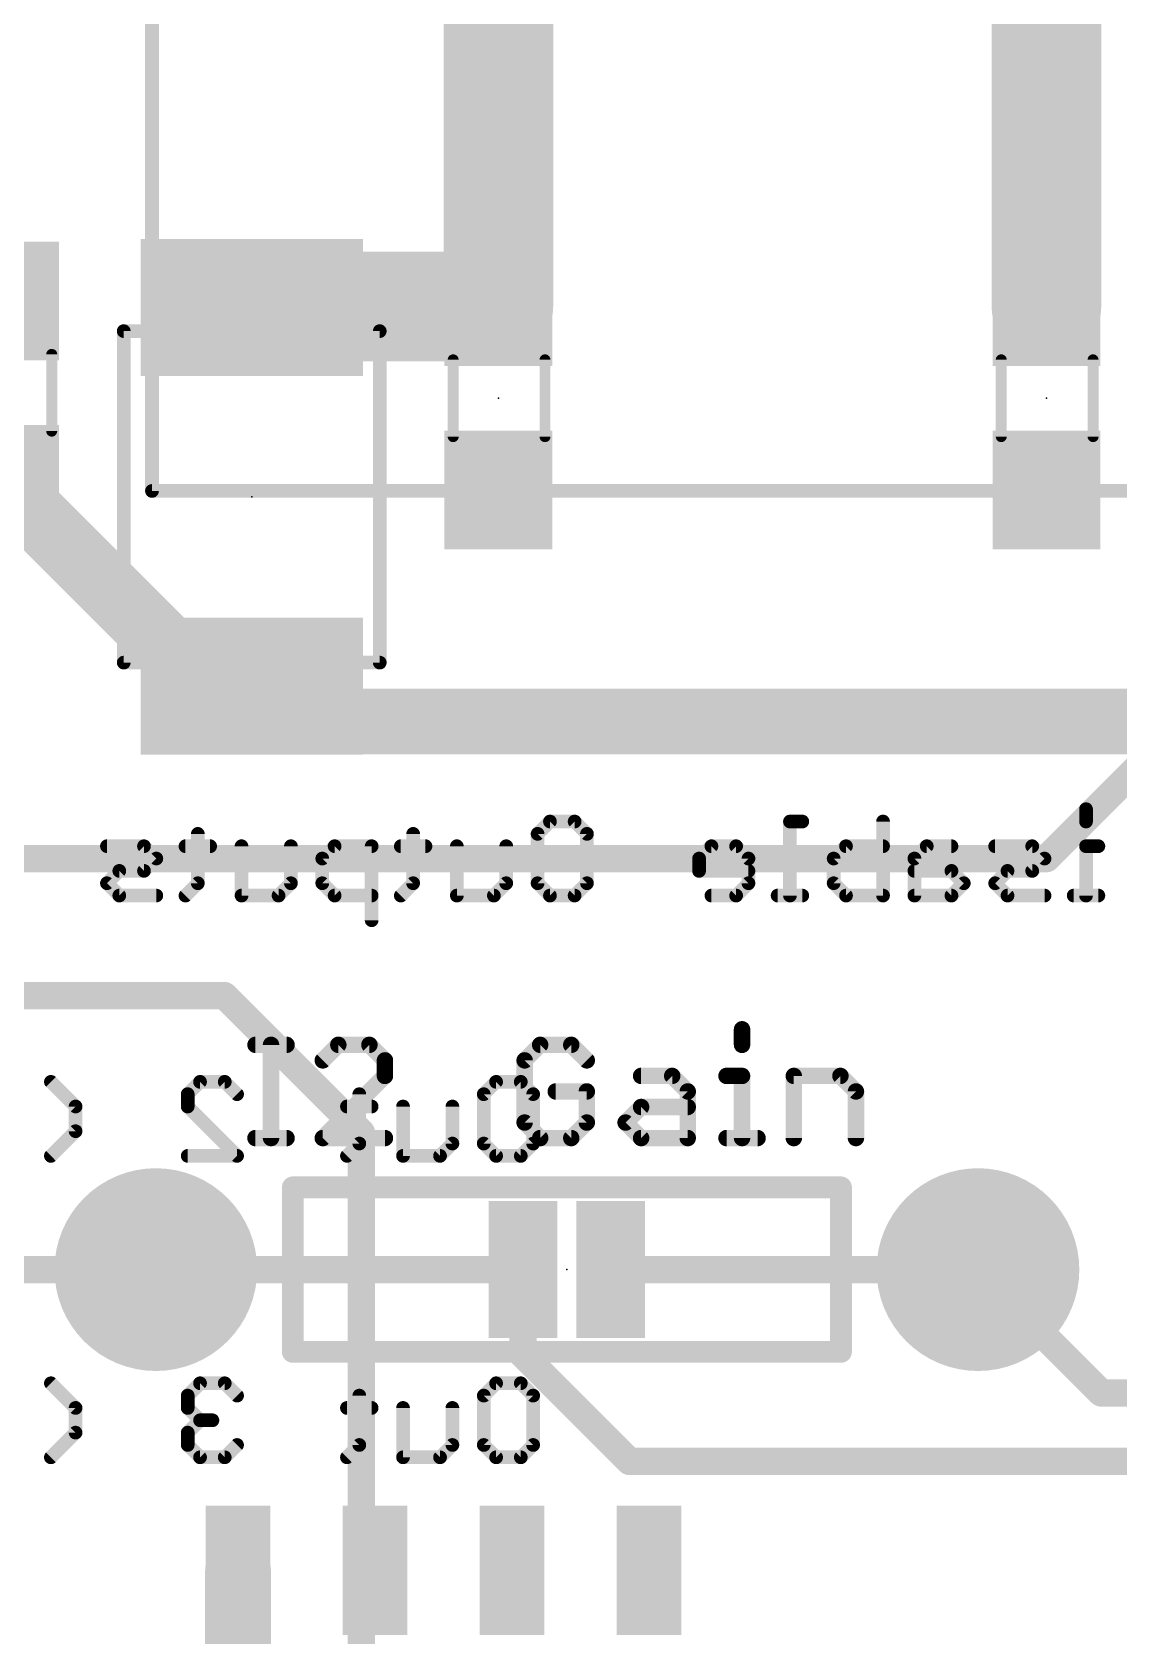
# Model space of a CAD drawing. Extents: x -8 to 102, y -79 to 54.
# Drawn here: x 35.05 to 45.12, y 14.38 to 29.25 of the extents above; entities that cross this region are included whole.
import ezdxf

# ---------------------------------------------------------------- set-up
doc = ezdxf.new("R2010")
doc.units = 0
for name, color, linetype in [('1', 12, 'CONTINUOUS'), ('16', 132, 'CONTINUOUS'), ('17', 110, 'CONTINUOUS'), ('21', 41, 'CONTINUOUS'), ('22', 40, 'CONTINUOUS'), ('23', 53, 'CONTINUOUS'), ('51', 53, 'CONTINUOUS')]:
    doc.layers.add(name, color=color, linetype=linetype)

# ---------------------------------------------------------------- blocks, each defined once
blk = doc.blocks.new('RECT')
blk.add_solid([(-0.5, -0.5), (0.5, -0.5), (-0.5, 0.5), (0.5, 0.5)])
blk = doc.blocks.new('ROUNDP')
at = {"const_width": 0.5}
blk.add_lwpolyline([(0, -0.25, 1), (0, 0.25, 1), (0, -0.25)], format="xyb", dxfattribs=at)

msp = doc.modelspace()

# ---------------------------------------------------------------- linework, layer by layer
at = {"layer": '1'}
for points, const_width in [([(39.37, 26.7072), (39.37, 31.496)], 1.016), ([(44.45, 31.496), (44.45, 26.7072)], 1.016), ([(37.084, 26.6978), (37.0934, 26.7072)], 1.016), ([(37.0934, 26.7072), (39.37, 26.7072)], 1.016), ([(46.99, 24.13), (44.45, 21.59)], 0.254), ([(44.45, 21.59), (34.798, 21.59)], 0.254), ([(36.195, 17.78), (10.16, 17.78)], 0.254), ([(39.5986, 17.78), (36.195, 17.78)], 0.254), ([(39.5986, 16.9892), (39.5986, 17.78)], 0.254), ([(40.4114, 17.78), (43.815, 17.78)], 0.254), ([(44.958, 16.637), (43.815, 17.78)], 0.254), ([(40.5858, 16.002), (39.5986, 16.9892)], 0.254), ([(46.99, 16.637), (44.958, 16.637)], 0.254), ([(46.9374, 16.002), (40.5858, 16.002)], 0.254), ([(36.957, 14.992), (36.957, 13.042)], 0.6096)]:
    msp.add_lwpolyline(points, dxfattribs=dict(at, const_width=const_width))
for points, const_width in [([(37.0934, 26.9612, 1), (37.0934, 26.4532)], 0.508), ([(37.273, 26.5276, 1), (36.9138, 26.8868)], 0.508), ([(39.37, 26.4532, 1), (39.37, 26.9612)], 0.508), ([(36.9044, 26.8774, 1), (37.2636, 26.5182)], 0.508), ([(39.116, 26.7072, 1), (39.624, 26.7072)], 0.508), ([(44.196, 26.7072, 1), (44.704, 26.7072)], 0.508), ([(44.45, 21.5265, 1), (44.45, 21.6535)], 0.127), ([(44.4051, 21.6349, 1), (44.4949, 21.5451)], 0.127), ([(36.195, 17.8435, 1), (36.195, 17.7165)], 0.127), ([(36.195, 17.7165, 1), (36.195, 17.8435)], 0.127), ([(39.6621, 17.78, 1), (39.5351, 17.78)], 0.127), ([(39.5986, 17.7165, 1), (39.5986, 17.8435)], 0.127), ([(40.4114, 17.8435, 1), (40.4114, 17.7165)], 0.127), ([(43.8599, 17.8249, 1), (43.7701, 17.7351)], 0.127), ([(43.815, 17.7165, 1), (43.815, 17.8435)], 0.127), ([(39.6435, 17.0341, 1), (39.5537, 16.9443)], 0.127), ([(39.5351, 16.9892, 1), (39.6621, 16.9892)], 0.127), ([(44.958, 16.7005, 1), (44.958, 16.5735)], 0.127), ([(44.9131, 16.5921, 1), (45.0029, 16.6819)], 0.127), ([(40.5858, 16.0655, 1), (40.5858, 15.9385)], 0.127), ([(40.5409, 15.9571, 1), (40.6307, 16.0469)], 0.127), ([(37.1094, 14.992, 1), (36.8046, 14.992)], 0.3048)]:
    msp.add_lwpolyline(points, format="xyb", dxfattribs=dict(at, const_width=const_width))
at = {"layer": '16'}
for points, const_width in [([(34.29, 25.5601), (36.9901, 22.86)], 0.6096), ([(45.847, 22.86), (36.9901, 22.86)], 0.6096), ([(36.83, 20.32), (10.16, 20.32)], 0.254), ([(38.1, 19.05), (36.83, 20.32)], 0.254), ([(38.1, 11.43), (38.1, 19.05)], 0.254)]:
    msp.add_lwpolyline(points, dxfattribs=dict(at, const_width=const_width))
for points, const_width in [([(36.9901, 23.0124, 1), (36.9901, 22.7076)], 0.3048), ([(36.8823, 22.7522, 1), (37.0978, 22.9678)], 0.3048), ([(36.8749, 20.3649, 1), (36.7851, 20.2751)], 0.127), ([(36.83, 20.2565, 1), (36.83, 20.3835)], 0.127), ([(38.1635, 19.05, 1), (38.0365, 19.05)], 0.127), ([(38.0551, 19.0051, 1), (38.1449, 19.0949)], 0.127)]:
    msp.add_lwpolyline(points, format="xyb", dxfattribs=dict(at, const_width=const_width))
at = {"layer": '21'}
for points, const_width in [([(41.6285, 20.0076), (41.6285, 19.8635)], 0.1524), ([(37.1187, 19.8635), (37.4068, 19.8635)], 0.1524), ([(37.2628, 18.9992), (37.2628, 19.8635)], 0.1524), ([(37.8865, 19.8635), (37.7424, 19.7195)], 0.1524), ([(38.1746, 19.8635), (37.8865, 19.8635)], 0.1524), ([(38.3186, 19.7195), (38.1746, 19.8635)], 0.1524), ([(39.7575, 19.8635), (39.6134, 19.7195)], 0.1524), ([(40.0456, 19.8635), (39.7575, 19.8635)], 0.1524), ([(40.1897, 19.7195), (40.0456, 19.8635)], 0.1524), ([(38.3186, 19.5754), (38.3186, 19.7195)], 0.1524), ([(39.6134, 19.7195), (39.6134, 19.1433)], 0.1524), ([(37.7424, 18.9992), (38.3186, 19.5754)], 0.1524), ([(40.693, 19.5754), (40.9811, 19.5754)], 0.1524), ([(40.9811, 19.5754), (41.1252, 19.4314)], 0.1524), ([(41.4845, 19.5754), (41.6285, 19.5754)], 0.1524), ([(41.6285, 19.5754), (41.6285, 18.9992)], 0.1524), ([(42.1082, 18.9992), (42.1082, 19.5754)], 0.1524), ([(42.1082, 19.5754), (42.5403, 19.5754)], 0.1524), ([(42.5403, 19.5754), (42.6844, 19.4314)], 0.1524), ([(40.1897, 19.4314), (39.9016, 19.4314)], 0.1524), ([(40.1897, 19.1433), (40.1897, 19.4314)], 0.1524), ([(41.1252, 19.4314), (41.1252, 18.9992)], 0.1524), ([(42.6844, 19.4314), (42.6844, 18.9992)], 0.1524), ([(40.549, 19.1433), (40.693, 19.2873)], 0.1524), ([(40.693, 19.2873), (41.1252, 19.2873)], 0.1524), ([(39.6134, 19.1433), (39.7575, 18.9992)], 0.1524), ([(40.0456, 18.9992), (40.1897, 19.1433)], 0.1524), ([(40.693, 18.9992), (40.549, 19.1433)], 0.1524), ([(37.1187, 18.9992), (37.4068, 18.9992)], 0.1524), ([(38.3186, 18.9992), (37.7424, 18.9992)], 0.1524), ([(39.7575, 18.9992), (40.0456, 18.9992)], 0.1524), ([(41.1252, 18.9992), (40.693, 18.9992)], 0.1524), ([(41.4845, 18.9992), (41.7726, 18.9992)], 0.1524), ([(37.465, 17.78), (37.465, 18.542)], 0.2032), ([(37.465, 18.542), (42.545, 18.542)], 0.2032), ([(42.545, 18.542), (42.545, 17.78)], 0.2032), ([(37.465, 17.78), (37.211, 17.78)], 0.2032), ([(37.465, 17.018), (37.465, 17.78)], 0.2032), ([(42.545, 17.78), (42.545, 17.018)], 0.2032), ([(42.545, 17.78), (42.799, 17.78)], 0.2032), ([(42.545, 17.018), (37.465, 17.018)], 0.2032)]:
    msp.add_lwpolyline(points, dxfattribs=dict(at, const_width=const_width))
for points, const_width in [([(41.6666, 20.0076, 1), (41.5904, 20.0076)], 0.0762), ([(37.1187, 19.9016, 1), (37.1187, 19.8254)], 0.0762), ([(37.3009, 19.8635, 1), (37.2247, 19.8635)], 0.0762), ([(37.4068, 19.8254, 1), (37.4068, 19.9016)], 0.0762), ([(37.8865, 19.9016, 1), (37.8865, 19.8254)], 0.0762), ([(37.9134, 19.8366, 1), (37.8595, 19.8905)], 0.0762), ([(38.2015, 19.8905, 1), (38.1476, 19.8366)], 0.0762), ([(38.1746, 19.8254, 1), (38.1746, 19.9016)], 0.0762), ([(39.7575, 19.9016, 1), (39.7575, 19.8254)], 0.0762), ([(39.7844, 19.8366, 1), (39.7306, 19.8905)], 0.0762), ([(40.0725, 19.8905, 1), (40.0187, 19.8366)], 0.0762), ([(40.0456, 19.8254, 1), (40.0456, 19.9016)], 0.0762), ([(37.7155, 19.7464, 1), (37.7693, 19.6925)], 0.0762), ([(38.3567, 19.7195, 1), (38.2805, 19.7195)], 0.0762), ([(38.2917, 19.6925, 1), (38.3456, 19.7464)], 0.0762), ([(39.6515, 19.7195, 1), (39.5753, 19.7195)], 0.0762), ([(39.5865, 19.7464, 1), (39.6404, 19.6925)], 0.0762), ([(40.1627, 19.6925, 1), (40.2166, 19.7464)], 0.0762), ([(41.5904, 19.8635, 1), (41.6666, 19.8635)], 0.0762), ([(38.3456, 19.5485, 1), (38.2917, 19.6024)], 0.0762), ([(40.693, 19.6135, 1), (40.693, 19.5373)], 0.0762), ([(41.0081, 19.6024, 1), (40.9542, 19.5485)], 0.0762), ([(40.9811, 19.5373, 1), (40.9811, 19.6135)], 0.0762), ([(41.4845, 19.6135, 1), (41.4845, 19.5373)], 0.0762), ([(41.6666, 19.5754, 1), (41.5904, 19.5754)], 0.0762), ([(41.6285, 19.5373, 1), (41.6285, 19.6135)], 0.0762), ([(42.1463, 19.5754, 1), (42.0701, 19.5754)], 0.0762), ([(42.1082, 19.6135, 1), (42.1082, 19.5373)], 0.0762), ([(42.5673, 19.6024, 1), (42.5134, 19.5485)], 0.0762), ([(42.5403, 19.5373, 1), (42.5403, 19.6135)], 0.0762), ([(38.2805, 19.5754, 1), (38.3567, 19.5754)], 0.0762), ([(39.9016, 19.4695, 1), (39.9016, 19.3933)], 0.0762), ([(40.2278, 19.4314, 1), (40.1516, 19.4314)], 0.0762), ([(40.1897, 19.3933, 1), (40.1897, 19.4695)], 0.0762), ([(41.1633, 19.4314, 1), (41.0871, 19.4314)], 0.0762), ([(41.0982, 19.4044, 1), (41.1521, 19.4583)], 0.0762), ([(42.7225, 19.4314, 1), (42.6463, 19.4314)], 0.0762), ([(42.6574, 19.4044, 1), (42.7113, 19.4583)], 0.0762), ([(40.693, 19.3254, 1), (40.693, 19.2492)], 0.0762), ([(40.72, 19.2604, 1), (40.6661, 19.3143)], 0.0762), ([(41.1252, 19.2492, 1), (41.1252, 19.3254)], 0.0762), ([(39.6404, 19.1702, 1), (39.5865, 19.1163)], 0.0762), ([(39.5753, 19.1433, 1), (39.6515, 19.1433)], 0.0762), ([(40.1516, 19.1433, 1), (40.2278, 19.1433)], 0.0762), ([(40.2166, 19.1163, 1), (40.1627, 19.1702)], 0.0762), ([(40.5759, 19.1702, 1), (40.522, 19.1163)], 0.0762), ([(40.522, 19.1702, 1), (40.5759, 19.1163)], 0.0762), ([(37.1187, 19.0373, 1), (37.1187, 18.9611)], 0.0762), ([(37.2247, 18.9992, 1), (37.3009, 18.9992)], 0.0762), ([(37.4068, 18.9611, 1), (37.4068, 19.0373)], 0.0762), ([(37.7424, 19.0373, 1), (37.7424, 18.9611)], 0.0762), ([(37.7155, 19.0261, 1), (37.7693, 18.9723)], 0.0762), ([(38.3186, 18.9611, 1), (38.3186, 19.0373)], 0.0762), ([(39.7575, 19.0373, 1), (39.7575, 18.9611)], 0.0762), ([(39.7306, 18.9723, 1), (39.7844, 19.0261)], 0.0762), ([(40.0187, 19.0261, 1), (40.0725, 18.9723)], 0.0762), ([(40.0456, 18.9611, 1), (40.0456, 19.0373)], 0.0762), ([(40.693, 19.0373, 1), (40.693, 18.9611)], 0.0762), ([(40.6661, 18.9723, 1), (40.72, 19.0261)], 0.0762), ([(41.0871, 18.9992, 1), (41.1633, 18.9992)], 0.0762), ([(41.1252, 18.9611, 1), (41.1252, 19.0373)], 0.0762), ([(41.4845, 19.0373, 1), (41.4845, 18.9611)], 0.0762), ([(41.5904, 18.9992, 1), (41.6666, 18.9992)], 0.0762), ([(41.7726, 18.9611, 1), (41.7726, 19.0373)], 0.0762), ([(42.0701, 18.9992, 1), (42.1463, 18.9992)], 0.0762), ([(42.6463, 18.9992, 1), (42.7225, 18.9992)], 0.0762), ([(37.5158, 18.542, 1), (37.4142, 18.542)], 0.1016), ([(37.465, 18.5928, 1), (37.465, 18.4912)], 0.1016), ([(42.5958, 18.542, 1), (42.4942, 18.542)], 0.1016), ([(42.545, 18.4912, 1), (42.545, 18.5928)], 0.1016), ([(37.211, 17.8308, 1), (37.211, 17.7292)], 0.1016), ([(37.5158, 17.78, 1), (37.4142, 17.78)], 0.1016), ([(37.465, 17.7292, 1), (37.465, 17.8308)], 0.1016), ([(42.5958, 17.78, 1), (42.4942, 17.78)], 0.1016), ([(42.545, 17.8308, 1), (42.545, 17.7292)], 0.1016), ([(42.799, 17.7292, 1), (42.799, 17.8308)], 0.1016), ([(37.4142, 17.78, 1), (37.5158, 17.78)], 0.1016), ([(42.4942, 17.78, 1), (42.5958, 17.78)], 0.1016), ([(37.465, 17.0688, 1), (37.465, 16.9672)], 0.1016), ([(42.545, 16.9672, 1), (42.545, 17.0688)], 0.1016), ([(37.4142, 17.018, 1), (37.5158, 17.018)], 0.1016), ([(42.4942, 17.018, 1), (42.5958, 17.018)], 0.1016)]:
    msp.add_lwpolyline(points, format="xyb", dxfattribs=dict(at, const_width=const_width))
at = {"layer": '22', "const_width": 0.127}
for points in [[(36.1594, 24.9975), (36.1594, 33.4975)], [(47.7594, 24.9975), (36.1594, 24.9975)], [(44.8168, 22.0479), (44.8168, 21.9335)], [(36.5842, 21.8191), (36.5842, 21.3615)], [(38.58, 21.8191), (38.58, 21.3615)], [(39.7336, 21.8191), (39.848, 21.9335)], [(39.7336, 21.3615), (39.7336, 21.8191)], [(39.848, 21.9335), (40.0768, 21.9335)], [(40.0768, 21.9335), (40.1912, 21.8191)], [(40.1912, 21.8191), (40.1912, 21.3615)], [(42.187, 21.9335), (42.0726, 21.9335)], [(42.0726, 21.9335), (42.0726, 21.2471)], [(42.9354, 21.9335), (42.9354, 21.2471)], [(36.0852, 21.7047), (35.742, 21.7047)], [(36.1996, 21.5903), (36.0852, 21.7047)], [(36.6986, 21.7047), (36.4698, 21.7047)], [(36.9894, 21.2471), (36.9894, 21.7047)], [(37.447, 21.7047), (37.447, 21.3615)], [(37.8522, 21.7047), (37.7378, 21.5903)], [(38.1954, 21.7047), (37.8522, 21.7047)], [(38.1954, 21.0183), (38.1954, 21.7047)], [(38.6944, 21.7047), (38.4656, 21.7047)], [(38.9852, 21.2471), (38.9852, 21.7047)], [(39.4428, 21.7047), (39.4428, 21.3615)], [(41.3448, 21.7047), (41.2304, 21.5903)], [(41.5736, 21.7047), (41.3448, 21.7047)], [(41.688, 21.5903), (41.5736, 21.7047)], [(42.4778, 21.5903), (42.5922, 21.7047)], [(42.5922, 21.7047), (42.9354, 21.7047)], [(43.3406, 21.7047), (43.2262, 21.5903)], [(43.5694, 21.7047), (43.3406, 21.7047)], [(44.3178, 21.7047), (43.9746, 21.7047)], [(44.4322, 21.5903), (44.3178, 21.7047)], [(44.9312, 21.7047), (44.8168, 21.7047)], [(44.8168, 21.7047), (44.8168, 21.2471)], [(36.0852, 21.4759), (36.1996, 21.5903)], [(37.7378, 21.5903), (37.7378, 21.3615)], [(41.2304, 21.5903), (41.2304, 21.4759)], [(41.688, 21.3615), (41.688, 21.5903)], [(42.4778, 21.3615), (42.4778, 21.5903)], [(43.2262, 21.5903), (43.2262, 21.2471)], [(44.3178, 21.4759), (44.4322, 21.5903)], [(35.742, 21.3615), (35.8564, 21.4759)], [(35.8564, 21.2471), (35.742, 21.3615)], [(35.8564, 21.4759), (36.0852, 21.4759)], [(36.5842, 21.3615), (36.4698, 21.2471)], [(37.447, 21.3615), (37.3326, 21.2471)], [(37.7378, 21.3615), (37.8522, 21.2471)], [(38.58, 21.3615), (38.4656, 21.2471)], [(39.4428, 21.3615), (39.3284, 21.2471)], [(39.848, 21.2471), (39.7336, 21.3615)], [(40.1912, 21.3615), (40.0768, 21.2471)], [(41.2304, 21.4759), (41.688, 21.4759)], [(41.5736, 21.2471), (41.688, 21.3615)], [(42.5922, 21.2471), (42.4778, 21.3615)], [(43.5694, 21.4759), (43.2262, 21.4759)], [(43.6838, 21.3615), (43.5694, 21.4759)], [(43.5694, 21.2471), (43.6838, 21.3615)], [(43.9746, 21.3615), (44.089, 21.4759)], [(44.089, 21.2471), (43.9746, 21.3615)], [(44.089, 21.4759), (44.3178, 21.4759)], [(36.1996, 21.2471), (35.8564, 21.2471)], [(37.3326, 21.2471), (36.9894, 21.2471)], [(37.8522, 21.2471), (38.1954, 21.2471)], [(39.3284, 21.2471), (38.9852, 21.2471)], [(40.0768, 21.2471), (39.848, 21.2471)], [(41.3448, 21.2471), (41.5736, 21.2471)], [(42.187, 21.2471), (41.9582, 21.2471)], [(42.9354, 21.2471), (42.5922, 21.2471)], [(43.2262, 21.2471), (43.5694, 21.2471)], [(44.4322, 21.2471), (44.089, 21.2471)], [(44.9312, 21.2471), (44.7024, 21.2471)], [(35.4512, 19.2917), (35.2224, 19.5205)], [(36.4905, 19.4061), (36.6049, 19.5205)], [(36.6049, 19.5205), (36.8337, 19.5205)], [(36.8337, 19.5205), (36.9481, 19.4061)], [(39.2347, 19.4061), (39.3491, 19.5205)], [(39.3491, 19.5205), (39.5778, 19.5205)], [(39.5778, 19.5205), (39.6922, 19.4061)], [(35.4512, 19.0629), (35.4512, 19.2917)], [(36.4905, 19.2917), (36.4905, 19.4061)], [(36.9481, 18.8341), (36.4905, 19.2917)], [(38.1954, 19.2917), (37.9666, 19.2917)], [(38.081, 19.4061), (38.081, 18.9485)], [(38.4862, 18.8341), (38.4862, 19.2917)], [(38.9438, 19.2917), (38.9438, 18.9485)], [(39.2347, 18.9485), (39.2347, 19.4061)], [(39.6922, 19.4061), (39.6922, 18.9485)], [(35.2224, 18.8341), (35.4512, 19.0629)], [(36.4905, 18.8341), (36.9481, 18.8341)], [(38.081, 18.9485), (37.9666, 18.8341)], [(38.8294, 18.8341), (38.4862, 18.8341)], [(38.9438, 18.9485), (38.8294, 18.8341)], [(39.3491, 18.8341), (39.2347, 18.9485)], [(39.5778, 18.8341), (39.3491, 18.8341)], [(39.6922, 18.9485), (39.5778, 18.8341)], [(35.4512, 16.4977), (35.2224, 16.7265)], [(36.6049, 16.7265), (36.4905, 16.6121)], [(36.4905, 16.6121), (36.4905, 16.4977)], [(36.8337, 16.7265), (36.6049, 16.7265)], [(36.9481, 16.6121), (36.8337, 16.7265)], [(38.081, 16.6121), (38.081, 16.1545)], [(39.2347, 16.6121), (39.3491, 16.7265)], [(39.2347, 16.1545), (39.2347, 16.6121)], [(39.3491, 16.7265), (39.5778, 16.7265)], [(39.5778, 16.7265), (39.6922, 16.6121)], [(39.6922, 16.6121), (39.6922, 16.1545)], [(35.4512, 16.2689), (35.4512, 16.4977)], [(36.4905, 16.4977), (36.6049, 16.3833)], [(38.1954, 16.4977), (37.9666, 16.4977)], [(38.4862, 16.0401), (38.4862, 16.4977)], [(38.9438, 16.4977), (38.9438, 16.1545)], [(36.6049, 16.3833), (36.4905, 16.2689)], [(36.6049, 16.3833), (36.7193, 16.3833)], [(35.2224, 16.0401), (35.4512, 16.2689)], [(36.4905, 16.2689), (36.4905, 16.1545)], [(36.4905, 16.1545), (36.6049, 16.0401)], [(36.8337, 16.0401), (36.9481, 16.1545)], [(38.081, 16.1545), (37.9666, 16.0401)], [(38.9438, 16.1545), (38.8294, 16.0401)], [(39.3491, 16.0401), (39.2347, 16.1545)], [(39.6922, 16.1545), (39.5778, 16.0401)], [(36.6049, 16.0401), (36.8337, 16.0401)], [(38.8294, 16.0401), (38.4862, 16.0401)], [(39.5778, 16.0401), (39.3491, 16.0401)]]:
    msp.add_lwpolyline(points, dxfattribs=at)
at = {"layer": '22', "const_width": 0.0635}
for points in [[(36.1594, 25.0293, 1), (36.1594, 24.9658)], [(36.1277, 24.9975, 1), (36.1912, 24.9975)], [(44.8485, 22.0479, 1), (44.785, 22.0479)], [(36.6159, 21.8191, 1), (36.5524, 21.8191)], [(38.6117, 21.8191, 1), (38.5482, 21.8191)], [(39.7653, 21.8191, 1), (39.7018, 21.8191)], [(39.7111, 21.8415, 1), (39.756, 21.7966)], [(39.848, 21.9652, 1), (39.848, 21.9017)], [(39.8704, 21.911, 1), (39.8255, 21.9559)], [(40.0992, 21.9559, 1), (40.0543, 21.911)], [(40.0768, 21.9017, 1), (40.0768, 21.9652)], [(40.2229, 21.8191, 1), (40.1594, 21.8191)], [(40.1687, 21.7966, 1), (40.2136, 21.8415)], [(42.1043, 21.9335, 1), (42.0408, 21.9335)], [(42.0726, 21.9652, 1), (42.0726, 21.9017)], [(42.187, 21.9017, 1), (42.187, 21.9652)], [(42.9671, 21.9335, 1), (42.9036, 21.9335)], [(44.785, 21.9335, 1), (44.8485, 21.9335)], [(35.742, 21.7364, 1), (35.742, 21.6729)], [(36.1077, 21.7271, 1), (36.0628, 21.6822)], [(36.0852, 21.6729, 1), (36.0852, 21.7364)], [(36.4698, 21.7364, 1), (36.4698, 21.6729)], [(36.6986, 21.6729, 1), (36.6986, 21.7364)], [(37.0212, 21.7047, 1), (36.9577, 21.7047)], [(37.4787, 21.7047, 1), (37.4152, 21.7047)], [(37.8522, 21.7364, 1), (37.8522, 21.6729)], [(37.8747, 21.6822, 1), (37.8298, 21.7271)], [(38.2272, 21.7047, 1), (38.1637, 21.7047)], [(38.1954, 21.6729, 1), (38.1954, 21.7364)], [(38.4656, 21.7364, 1), (38.4656, 21.6729)], [(38.6944, 21.6729, 1), (38.6944, 21.7364)], [(39.0169, 21.7047, 1), (38.9534, 21.7047)], [(39.4745, 21.7047, 1), (39.411, 21.7047)], [(41.3448, 21.7364, 1), (41.3448, 21.6729)], [(41.3673, 21.6822, 1), (41.3224, 21.7271)], [(41.5961, 21.7271, 1), (41.5512, 21.6822)], [(41.5736, 21.6729, 1), (41.5736, 21.7364)], [(42.5922, 21.7364, 1), (42.5922, 21.6729)], [(42.6146, 21.6822, 1), (42.5697, 21.7271)], [(42.9354, 21.6729, 1), (42.9354, 21.7364)], [(43.3406, 21.7364, 1), (43.3406, 21.6729)], [(43.3631, 21.6822, 1), (43.3181, 21.7271)], [(43.5694, 21.6729, 1), (43.5694, 21.7364)], [(43.9746, 21.7364, 1), (43.9746, 21.6729)], [(44.3403, 21.7271, 1), (44.2954, 21.6822)], [(44.3178, 21.6729, 1), (44.3178, 21.7364)], [(44.8485, 21.7047, 1), (44.785, 21.7047)], [(44.8168, 21.7364, 1), (44.8168, 21.6729)], [(44.9312, 21.6729, 1), (44.9312, 21.7364)], [(36.2221, 21.5678, 1), (36.1772, 21.6127)], [(36.1772, 21.5678, 1), (36.2221, 21.6127)], [(37.7696, 21.5903, 1), (37.7061, 21.5903)], [(37.7154, 21.6127, 1), (37.7603, 21.5678)], [(41.2622, 21.5903, 1), (41.1987, 21.5903)], [(41.208, 21.6127, 1), (41.2529, 21.5678)], [(41.7198, 21.5903, 1), (41.6563, 21.5903)], [(41.6656, 21.5678, 1), (41.7105, 21.6127)], [(42.5095, 21.5903, 1), (42.446, 21.5903)], [(42.4553, 21.6127, 1), (42.5002, 21.5678)], [(43.258, 21.5903, 1), (43.1944, 21.5903)], [(43.2037, 21.6127, 1), (43.2487, 21.5678)], [(44.4547, 21.5678, 1), (44.4098, 21.6127)], [(44.4098, 21.5678, 1), (44.4547, 21.6127)], [(35.7645, 21.3839, 1), (35.7196, 21.339)], [(35.7196, 21.3839, 1), (35.7645, 21.339)], [(35.8564, 21.5076, 1), (35.8564, 21.4441)], [(35.8789, 21.4534, 1), (35.834, 21.4983)], [(36.0628, 21.4983, 1), (36.1077, 21.4534)], [(36.0852, 21.4441, 1), (36.0852, 21.5076)], [(36.6066, 21.339, 1), (36.5617, 21.3839)], [(37.4694, 21.339, 1), (37.4245, 21.3839)], [(37.7603, 21.3839, 1), (37.7154, 21.339)], [(38.6024, 21.339, 1), (38.5575, 21.3839)], [(39.4652, 21.339, 1), (39.4203, 21.3839)], [(39.756, 21.3839, 1), (39.7111, 21.339)], [(40.2136, 21.339, 1), (40.1687, 21.3839)], [(41.2304, 21.5076, 1), (41.2304, 21.4441)], [(41.1987, 21.4759, 1), (41.2622, 21.4759)], [(41.7105, 21.339, 1), (41.6656, 21.3839)], [(41.688, 21.4441, 1), (41.688, 21.5076)], [(42.5002, 21.3839, 1), (42.4553, 21.339)], [(43.2262, 21.5076, 1), (43.2262, 21.4441)], [(43.5918, 21.4983, 1), (43.5469, 21.4534)], [(43.5694, 21.4441, 1), (43.5694, 21.5076)], [(43.7062, 21.339, 1), (43.6613, 21.3839)], [(43.6613, 21.339, 1), (43.7062, 21.3839)], [(43.9971, 21.3839, 1), (43.9522, 21.339)], [(43.9522, 21.3839, 1), (43.9971, 21.339)], [(44.089, 21.5076, 1), (44.089, 21.4441)], [(44.1115, 21.4534, 1), (44.0666, 21.4983)], [(44.2954, 21.4983, 1), (44.3403, 21.4534)], [(44.3178, 21.4441, 1), (44.3178, 21.5076)], [(35.8564, 21.2788, 1), (35.8564, 21.2154)], [(35.834, 21.2246, 1), (35.8789, 21.2696)], [(36.1996, 21.2154, 1), (36.1996, 21.2788)], [(36.4473, 21.2696, 1), (36.4922, 21.2246)], [(36.5524, 21.3615, 1), (36.6159, 21.3615)], [(36.9894, 21.2788, 1), (36.9894, 21.2154)], [(36.9577, 21.2471, 1), (37.0212, 21.2471)], [(37.3101, 21.2696, 1), (37.355, 21.2246)], [(37.3326, 21.2154, 1), (37.3326, 21.2788)], [(37.4152, 21.3615, 1), (37.4787, 21.3615)], [(37.7061, 21.3615, 1), (37.7696, 21.3615)], [(37.8522, 21.2788, 1), (37.8522, 21.2154)], [(37.8298, 21.2246, 1), (37.8747, 21.2696)], [(38.1954, 21.2154, 1), (38.1954, 21.2788)], [(38.4431, 21.2696, 1), (38.488, 21.2246)], [(38.5482, 21.3615, 1), (38.6117, 21.3615)], [(38.9534, 21.2471, 1), (39.0169, 21.2471)], [(38.9852, 21.2788, 1), (38.9852, 21.2154)], [(39.3059, 21.2696, 1), (39.3508, 21.2246)], [(39.3284, 21.2154, 1), (39.3284, 21.2788)], [(39.411, 21.3615, 1), (39.4745, 21.3615)], [(39.7018, 21.3615, 1), (39.7653, 21.3615)], [(39.848, 21.2788, 1), (39.848, 21.2154)], [(39.8255, 21.2246, 1), (39.8704, 21.2696)], [(40.0543, 21.2696, 1), (40.0992, 21.2246)], [(40.0768, 21.2154, 1), (40.0768, 21.2788)], [(40.1594, 21.3615, 1), (40.2229, 21.3615)], [(41.3448, 21.2788, 1), (41.3448, 21.2154)], [(41.5512, 21.2696, 1), (41.5961, 21.2246)], [(41.5736, 21.2154, 1), (41.5736, 21.2788)], [(41.6563, 21.3615, 1), (41.7198, 21.3615)], [(41.9582, 21.2788, 1), (41.9582, 21.2154)], [(42.0408, 21.2471, 1), (42.1043, 21.2471)], [(42.187, 21.2154, 1), (42.187, 21.2788)], [(42.446, 21.3615, 1), (42.5095, 21.3615)], [(42.5922, 21.2788, 1), (42.5922, 21.2154)], [(42.5697, 21.2246, 1), (42.6146, 21.2696)], [(42.9036, 21.2471, 1), (42.9671, 21.2471)], [(42.9354, 21.2154, 1), (42.9354, 21.2788)], [(43.1944, 21.2471, 1), (43.258, 21.2471)], [(43.2262, 21.2788, 1), (43.2262, 21.2154)], [(43.5469, 21.2696, 1), (43.5918, 21.2246)], [(43.5694, 21.2154, 1), (43.5694, 21.2788)], [(44.089, 21.2788, 1), (44.089, 21.2154)], [(44.0666, 21.2246, 1), (44.1115, 21.2696)], [(44.4322, 21.2154, 1), (44.4322, 21.2788)], [(44.7024, 21.2788, 1), (44.7024, 21.2154)], [(44.785, 21.2471, 1), (44.8485, 21.2471)], [(44.9312, 21.2154, 1), (44.9312, 21.2788)], [(38.1637, 21.0183, 1), (38.2272, 21.0183)], [(35.2449, 19.5429, 1), (35.2, 19.498)], [(36.6049, 19.5522, 1), (36.6049, 19.4887)], [(36.6273, 19.498, 1), (36.5824, 19.5429)], [(36.8561, 19.5429, 1), (36.8112, 19.498)], [(36.8337, 19.4887, 1), (36.8337, 19.5522)], [(39.3491, 19.5522, 1), (39.3491, 19.4887)], [(39.3715, 19.498, 1), (39.3266, 19.5429)], [(39.6003, 19.5429, 1), (39.5554, 19.498)], [(39.5778, 19.4887, 1), (39.5778, 19.5522)], [(35.483, 19.2917, 1), (35.4195, 19.2917)], [(35.4288, 19.2692, 1), (35.4737, 19.3141)], [(36.5222, 19.4061, 1), (36.4587, 19.4061)], [(36.468, 19.4285, 1), (36.5129, 19.3836)], [(36.5129, 19.3141, 1), (36.468, 19.2692)], [(36.9256, 19.3836, 1), (36.9705, 19.4285)], [(37.9666, 19.3234, 1), (37.9666, 19.2599)], [(38.1128, 19.4061, 1), (38.0493, 19.4061)], [(38.1954, 19.2599, 1), (38.1954, 19.3234)], [(38.518, 19.2917, 1), (38.4545, 19.2917)], [(38.9756, 19.2917, 1), (38.9121, 19.2917)], [(39.2664, 19.4061, 1), (39.2029, 19.4061)], [(39.2122, 19.4285, 1), (39.2571, 19.3836)], [(39.724, 19.4061, 1), (39.6605, 19.4061)], [(39.6698, 19.3836, 1), (39.7147, 19.4285)], [(36.4587, 19.2917, 1), (36.5222, 19.2917)], [(35.4195, 19.0629, 1), (35.483, 19.0629)], [(35.4737, 19.0404, 1), (35.4288, 19.0853)], [(35.2, 18.8566, 1), (35.2449, 18.8116)], [(36.4905, 18.8658, 1), (36.4905, 18.8024)], [(36.9256, 18.8116, 1), (36.9705, 18.8566)], [(36.9481, 18.8024, 1), (36.9481, 18.8658)], [(37.9442, 18.8566, 1), (37.9891, 18.8116)], [(38.0493, 18.9485, 1), (38.1128, 18.9485)], [(38.1035, 18.926, 1), (38.0586, 18.9709)], [(38.4862, 18.8658, 1), (38.4862, 18.8024)], [(38.807, 18.8566, 1), (38.8519, 18.8116)], [(38.8294, 18.8024, 1), (38.8294, 18.8658)], [(38.9121, 18.9485, 1), (38.9756, 18.9485)], [(38.9663, 18.926, 1), (38.9214, 18.9709)], [(39.2029, 18.9485, 1), (39.2664, 18.9485)], [(39.2571, 18.9709, 1), (39.2122, 18.926)], [(39.3491, 18.8658, 1), (39.3491, 18.8024)], [(39.3266, 18.8116, 1), (39.3715, 18.8566)], [(39.5554, 18.8566, 1), (39.6003, 18.8116)], [(39.5778, 18.8024, 1), (39.5778, 18.8658)], [(39.6605, 18.9485, 1), (39.724, 18.9485)], [(39.7147, 18.926, 1), (39.6698, 18.9709)], [(38.4545, 18.8341, 1), (38.518, 18.8341)], [(35.2449, 16.7489, 1), (35.2, 16.704)], [(36.5222, 16.6121, 1), (36.4587, 16.6121)], [(36.468, 16.6345, 1), (36.5129, 16.5896)], [(36.6049, 16.7582, 1), (36.6049, 16.6947)], [(36.6273, 16.704, 1), (36.5824, 16.7489)], [(36.8561, 16.7489, 1), (36.8112, 16.704)], [(36.8337, 16.6947, 1), (36.8337, 16.7582)], [(36.9256, 16.5896, 1), (36.9705, 16.6345)], [(38.1128, 16.6121, 1), (38.0493, 16.6121)], [(39.2664, 16.6121, 1), (39.2029, 16.6121)], [(39.2122, 16.6345, 1), (39.2571, 16.5896)], [(39.3491, 16.7582, 1), (39.3491, 16.6947)], [(39.3715, 16.704, 1), (39.3266, 16.7489)], [(39.6003, 16.7489, 1), (39.5554, 16.704)], [(39.5778, 16.6947, 1), (39.5778, 16.7582)], [(39.724, 16.6121, 1), (39.6605, 16.6121)], [(39.6698, 16.5896, 1), (39.7147, 16.6345)], [(35.483, 16.4977, 1), (35.4195, 16.4977)], [(35.4288, 16.4752, 1), (35.4737, 16.5201)], [(36.4587, 16.4977, 1), (36.5222, 16.4977)], [(36.5129, 16.5201, 1), (36.468, 16.4752)], [(37.9666, 16.5294, 1), (37.9666, 16.4659)], [(38.1954, 16.4659, 1), (38.1954, 16.5294)], [(38.518, 16.4977, 1), (38.4545, 16.4977)], [(38.9756, 16.4977, 1), (38.9121, 16.4977)], [(36.6049, 16.415, 1), (36.6049, 16.3515)], [(36.6273, 16.3608, 1), (36.5824, 16.4057)], [(36.5824, 16.3608, 1), (36.6273, 16.4057)], [(36.7193, 16.3515, 1), (36.7193, 16.415)], [(35.4195, 16.2689, 1), (35.483, 16.2689)], [(35.4737, 16.2464, 1), (35.4288, 16.2913)], [(36.5222, 16.2689, 1), (36.4587, 16.2689)], [(36.468, 16.2913, 1), (36.5129, 16.2464)], [(36.5129, 16.1769, 1), (36.468, 16.132)], [(36.9705, 16.132, 1), (36.9256, 16.1769)], [(38.1035, 16.132, 1), (38.0586, 16.1769)], [(38.9663, 16.132, 1), (38.9214, 16.1769)], [(39.2571, 16.1769, 1), (39.2122, 16.132)], [(39.7147, 16.132, 1), (39.6698, 16.1769)], [(35.2, 16.0626, 1), (35.2449, 16.0176)], [(36.4587, 16.1545, 1), (36.5222, 16.1545)], [(36.6049, 16.0719, 1), (36.6049, 16.0084)], [(36.5824, 16.0176, 1), (36.6273, 16.0626)], [(36.8112, 16.0626, 1), (36.8561, 16.0176)], [(36.8337, 16.0084, 1), (36.8337, 16.0719)], [(37.9442, 16.0626, 1), (37.9891, 16.0176)], [(38.0493, 16.1545, 1), (38.1128, 16.1545)], [(38.4862, 16.0719, 1), (38.4862, 16.0084)], [(38.4545, 16.0401, 1), (38.518, 16.0401)], [(38.807, 16.0626, 1), (38.8519, 16.0176)], [(38.8294, 16.0084, 1), (38.8294, 16.0719)], [(38.9121, 16.1545, 1), (38.9756, 16.1545)], [(39.2029, 16.1545, 1), (39.2664, 16.1545)], [(39.3491, 16.0719, 1), (39.3491, 16.0084)], [(39.3266, 16.0176, 1), (39.3715, 16.0626)], [(39.5554, 16.0626, 1), (39.6003, 16.0176)], [(39.5778, 16.0084, 1), (39.5778, 16.0719)], [(39.6605, 16.1545, 1), (39.724, 16.1545)]]:
    msp.add_lwpolyline(points, format="xyb", dxfattribs=at)
at = {"layer": '23'}
for p in [(39.37, 25.8572), (44.45, 25.8572), (37.084, 24.9428), (40.005, 17.78), (40.005, 17.78)]:
    msp.add_point(p, dxfattribs=at)
at = {"layer": '51'}
for points, const_width in [([(35.9293, 26.4793, 1), (35.8657, 26.4793)], 0.0635), ([(35.8975, 26.5111, 1), (35.8975, 26.4476)], 0.0635), ([(38.3023, 26.4793, 1), (38.2387, 26.4793)], 0.0635), ([(38.2705, 26.4476, 1), (38.2705, 26.5111)], 0.0635), ([(35.2554, 26.264, 1), (35.2046, 26.264)], 0.0508), ([(38.9764, 26.2132, 1), (38.9256, 26.2132)], 0.0508), ([(39.8274, 26.2132, 1), (39.7766, 26.2132)], 0.0508), ([(44.0564, 26.2132, 1), (44.0056, 26.2132)], 0.0508), ([(44.9074, 26.2132, 1), (44.8566, 26.2132)], 0.0508), ([(35.2046, 25.552, 1), (35.2554, 25.552)], 0.0508), ([(38.9256, 25.5012, 1), (38.9764, 25.5012)], 0.0508), ([(39.7766, 25.5012, 1), (39.8274, 25.5012)], 0.0508), ([(44.0056, 25.5012, 1), (44.0564, 25.5012)], 0.0508), ([(44.8566, 25.5012, 1), (44.9074, 25.5012)], 0.0508), ([(35.8657, 23.4063, 1), (35.9293, 23.4063)], 0.0635), ([(35.8975, 23.4381, 1), (35.8975, 23.3746)], 0.0635), ([(38.2387, 23.4063, 1), (38.3023, 23.4063)], 0.0635), ([(38.2705, 23.3746, 1), (38.2705, 23.4381)], 0.0635)]:
    msp.add_lwpolyline(points, format="xyb", dxfattribs=dict(at, const_width=const_width))
for points, const_width in [([(35.8975, 23.4063), (35.8975, 26.4793)], 0.127), ([(35.8975, 26.4793), (38.2705, 26.4793)], 0.127), ([(38.2705, 26.4793), (38.2705, 23.4063)], 0.127), ([(35.23, 26.264), (35.23, 25.552)], 0.1016), ([(38.951, 26.2132), (38.951, 25.5012)], 0.1016), ([(39.802, 26.2132), (39.802, 25.5012)], 0.1016), ([(44.031, 26.2132), (44.031, 25.5012)], 0.1016), ([(44.882, 26.2132), (44.882, 25.5012)], 0.1016), ([(38.2705, 23.4063), (35.8975, 23.4063)], 0.127)]:
    msp.add_lwpolyline(points, dxfattribs=dict(at, const_width=const_width))

# ---------------------------------------------------------------- block references
at = {"layer": '1', "xscale": 1.1, "rotation": 270}
for p in [(34.798, 26.758), (39.37, 26.7072), (44.45, 26.7072), (34.798, 25.058), (39.37, 25.0072), (44.45, 25.0072)]:
    msp.add_blockref('RECT', p, dxfattribs=at)
at = {"layer": '1'}
for p, xscale, yscale, rotation in [((37.084, 26.6978), 1.27, 2.06, 270), ((37.084, 23.1878), 1.27, 2.06, 270), ((39.5986, 17.78), 0.635, 1.27, 180), ((40.4114, 17.78), 0.635, 1.27, 180)]:
    msp.add_blockref('RECT', p, dxfattribs=dict(at, xscale=xscale, yscale=yscale, rotation=rotation))
at = {"layer": '1', "xscale": 0.6, "yscale": 1.2}
for p in [(36.957, 14.992), (38.227, 14.992), (39.497, 14.992), (40.767, 14.992)]:
    msp.add_blockref('RECT', p, dxfattribs=at)
at = {"layer": '17', "xscale": 1.8796, "yscale": 1.8796, "rotation": 180}
for p in [(36.195, 17.78), (36.195, 17.78), (43.815, 17.78), (43.815, 17.78)]:
    msp.add_blockref('ROUNDP', p, dxfattribs=at)
at = {"layer": '51', "xscale": 0.5001, "yscale": 0.95, "rotation": 270}
for p in [(34.8031, 26.4962), (39.3751, 26.4454), (44.4551, 26.4454), (34.8031, 25.3278), (39.3751, 25.277), (44.4551, 25.277)]:
    msp.add_blockref('RECT', p, dxfattribs=at)
at = {"layer": '51', "xscale": 0.508, "yscale": 1.016}
for p in [(36.957, 14.986), (38.227, 14.986), (39.497, 14.986), (40.767, 14.986)]:
    msp.add_blockref('RECT', p, dxfattribs=at)

doc.saveas('drawing.dxf')
